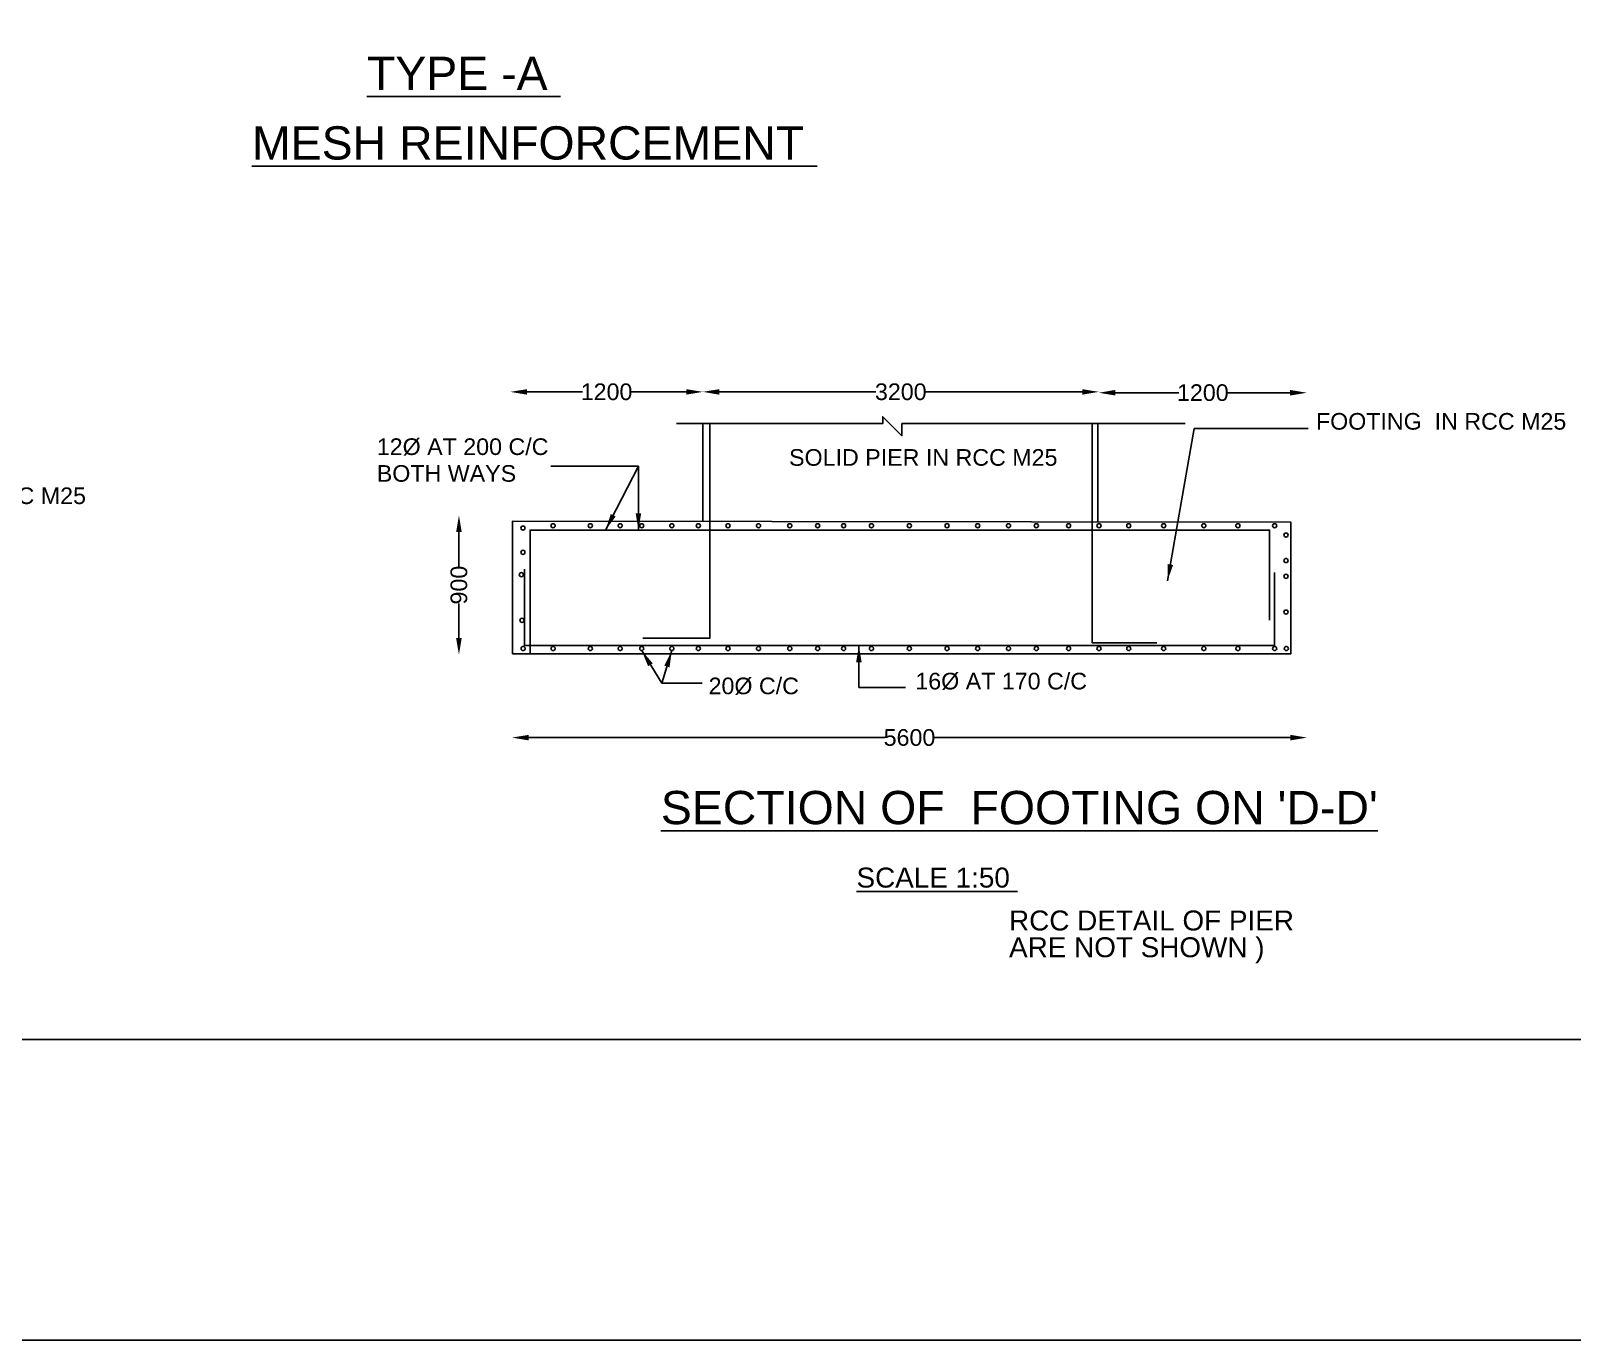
# Model space of a CAD drawing. Header units: millimetres. Extents: x 5124 to 2361568, y 2311 to 44333890.
# Drawn here: x 2354302 to 2356620, y 44327291 to 44329260 of the extents above; entities that cross this region are included whole.
import ezdxf

# ---------------------------------------------------------------- set-up
doc = ezdxf.new("R2010")
doc.units = ezdxf.units.MM
doc.header["$MEASUREMENT"] = 0
doc.layers.add('DRAWING', color=2, linetype='Continuous')
doc.layers.add('TEXT', color=7, linetype='Continuous')
doc.styles.get("Standard").update_dxf_attribs({"font": 'arial.ttf', "height": 25})
doc.dimstyles.get("Standard").update_dxf_attribs({"dimtxt": 25, "dimasz": 25, "dimexe": 0.18, "dimexo": 0.0625, "dimgap": 0.09, "dimtad": 0, "dimdec": 0, "dimzin": 0, "dimdsep": 46, "dimtxsty": 'Standard', "dimcen": 0.09, "dimse1": 1, "dimse2": 1, "dimadec": 0, "dimazin": 0, "dimtfac": 1, "dimtdec": 0, "dimtofl": 0, "dimtmove": 0, "dimatfit": 3, "dimfxl": 1, "dimtolj": 1, "dimtzin": 0, "dimarcsym": 0})

# ---------------------------------------------------------------- blocks, each defined once
blk = doc.blocks.new('*D120')
at = {"layer": 'Defpoints', "color": 0, "transparency": 16777216}
for p in [(2355023.3, 44328709.9), (2355312.6, 44328717.1), (2355312.6, 44328709.9)]:
    blk.add_point(p, dxfattribs=at)
at = {"layer": 'TEXT', "color": 0, "lineweight": -2, "transparency": 16777216}
for p, q in [((2355048.3, 44328717.1), (2355131.7, 44328717.1)), ((2355287.6, 44328717.1), (2355204.1, 44328717.1))]:
    blk.add_line(p, q, dxfattribs=at)
at = {"layer": 'TEXT', "color": 0, "transparency": 16777216}
for points in [[(2355048.3, 44328721.2), (2355048.3, 44328712.9), (2355023.3, 44328717.1)], [(2355287.6, 44328721.2), (2355287.6, 44328712.9), (2355312.6, 44328717.1)]]:
    blk.add_solid(points, dxfattribs=at)
at = {"layer": 'TEXT', "color": 0, "transparency": 16777216, "insert": (2355167.9, 44328717.1), "char_height": 25, "attachment_point": 5}
blk.add_mtext('\\A1;1200', dxfattribs=at)
blk = doc.blocks.new('*D121')
at = {"layer": 'Defpoints', "color": 0, "transparency": 16777216}
for p in [(2355312.6, 44328717.1), (2355908.1, 44328717.1), (2355908.1, 44328717.1)]:
    blk.add_point(p, dxfattribs=at)
at = {"layer": 'TEXT', "color": 0, "lineweight": -2, "transparency": 16777216}
for p, q in [((2355337.6, 44328717.1), (2355573, 44328717.1)), ((2355883.1, 44328717.1), (2355647.7, 44328717.1))]:
    blk.add_line(p, q, dxfattribs=at)
at = {"layer": 'TEXT', "color": 0, "transparency": 16777216}
for points in [[(2355337.6, 44328721.2), (2355337.6, 44328712.9), (2355312.6, 44328717.1)], [(2355883.1, 44328721.2), (2355883.1, 44328712.9), (2355908.1, 44328717.1)]]:
    blk.add_solid(points, dxfattribs=at)
at = {"layer": 'TEXT', "color": 0, "transparency": 16777216, "insert": (2355610.3, 44328717.1), "char_height": 25, "attachment_point": 5}
blk.add_mtext('\\A1;3200', dxfattribs=at)
blk = doc.blocks.new('*D122')
at = {"layer": 'Defpoints', "color": 0, "transparency": 16777216}
for p in [(2355908.1, 44328717.1), (2356220.8, 44328717.1), (2356220.8, 44328715.8)]:
    blk.add_point(p, dxfattribs=at)
at = {"layer": 'TEXT', "color": 0, "lineweight": -2, "transparency": 16777216}
for p, q in [((2355933.1, 44328715.8), (2356028.3, 44328715.8)), ((2356195.8, 44328715.8), (2356100.7, 44328715.8))]:
    blk.add_line(p, q, dxfattribs=at)
at = {"layer": 'TEXT', "color": 0, "transparency": 16777216}
for points in [[(2355933.1, 44328720), (2355933.1, 44328711.6), (2355908.1, 44328715.8)], [(2356195.8, 44328720), (2356195.8, 44328711.6), (2356220.8, 44328715.8)]]:
    blk.add_solid(points, dxfattribs=at)
at = {"layer": 'TEXT', "color": 0, "transparency": 16777216, "insert": (2356064.5, 44328715.8), "char_height": 25, "attachment_point": 5}
blk.add_mtext('\\A1;1200', dxfattribs=at)
blk = doc.blocks.new('*D123')
at = {"layer": 'Defpoints', "color": 0, "transparency": 16777216}
for p in [(2354940.8, 44328531.4), (2354940.8, 44328321.9), (2354945.9, 44328321.9)]:
    blk.add_point(p, dxfattribs=at)
at = {"layer": 'TEXT', "color": 0, "lineweight": -2, "transparency": 16777216}
for p, q in [((2354945.9, 44328506.4), (2354945.9, 44328454.3)), ((2354945.9, 44328346.9), (2354945.9, 44328399))]:
    blk.add_line(p, q, dxfattribs=at)
at = {"layer": 'TEXT', "color": 0, "transparency": 16777216}
for points in [[(2354941.7, 44328506.4), (2354950.1, 44328506.4), (2354945.9, 44328531.4)], [(2354941.7, 44328346.9), (2354950.1, 44328346.9), (2354945.9, 44328321.9)]]:
    blk.add_solid(points, dxfattribs=at)
at = {"layer": 'TEXT', "color": 0, "transparency": 16777216, "insert": (2354945.9, 44328426.6), "char_height": 25, "attachment_point": 5, "rotation": 90}
blk.add_mtext('\\A1;900', dxfattribs=at)
blk = doc.blocks.new('*D124')
at = {"layer": 'Defpoints', "color": 0, "transparency": 16777216}
for p in [(2355025.8, 44328213.2), (2356221.1, 44328213.2), (2356221.1, 44328197.3)]:
    blk.add_point(p, dxfattribs=at)
at = {"layer": 'TEXT', "color": 0, "lineweight": -2, "transparency": 16777216}
for p, q in [((2355050.8, 44328197.3), (2355586.1, 44328197.3)), ((2356196.1, 44328197.3), (2355660.8, 44328197.3))]:
    blk.add_line(p, q, dxfattribs=at)
at = {"layer": 'TEXT', "color": 0, "transparency": 16777216}
for points in [[(2355050.8, 44328201.4), (2355050.8, 44328193.1), (2355025.8, 44328197.3)], [(2356196.1, 44328201.4), (2356196.1, 44328193.1), (2356221.1, 44328197.3)]]:
    blk.add_solid(points, dxfattribs=at)
at = {"layer": 'TEXT', "color": 0, "transparency": 16777216, "insert": (2355623.4, 44328197.3), "char_height": 25, "attachment_point": 5}
blk.add_mtext('\\A1;5600', dxfattribs=at)

msp = doc.modelspace()

# ---------------------------------------------------------------- linework, layer by layer
at = {"layer": 'DRAWING', "color": 0}
for points in [[(2352358.8, 44333890.5), (2361567.6, 44333890.5), (2361567.6, 44327743.4), (2352358.8, 44327743.4)], [(2355026.6, 44328323.2), (2356196.6, 44328323.2), (2356196.6, 44328521.4), (2355026.6, 44328522.8)]]:
    msp.add_lwpolyline(points, close=True, dxfattribs=at)
for points in [[(2355222.4, 44328346.7), (2355323.1, 44328346.7), (2355323.1, 44328669.3)], [(2355273.1, 44328669.3), (2355583.1, 44328669.3), (2355583.1, 44328679.6), (2355611.9, 44328651.1), (2355611.9, 44328669.3), (2356037.7, 44328669.3)], [(2355312.4, 44328522.5), (2355312.4, 44328669.3)], [(2355898.3, 44328669.3), (2355898.3, 44328339.7), (2355995.1, 44328339.7)], [(2355906.5, 44328669.3), (2355906.5, 44328521.7)], [(2356164.9, 44328374.1), (2356164.9, 44328509.3), (2355052.9, 44328509.3), (2355052.9, 44328323.5)], [(2355044.6, 44328450.3), (2355044.6, 44328335.7), (2356172.5, 44328335.7), (2356172.5, 44328445.5)]]:
    msp.add_lwpolyline(points, dxfattribs=at)
for centre in [(2355042.1, 44328512.3), (2355087.5, 44328515.8), (2355143.4, 44328515.8), (2355188.3, 44328515.8), (2355220.8, 44328515.8), (2355266, 44328515.8), (2355305.9, 44328515.8), (2355350.5, 44328515.8), (2355396.4, 44328515.8), (2355443.4, 44328515.8), (2355485.3, 44328515.8), (2355524.3, 44328515.8), (2355566.2, 44328515.8), (2355623.2, 44328515.8), (2355679.9, 44328515.8), (2355726, 44328515.8), (2355772.3, 44328515.8), (2355814.1, 44328515.8), (2355862.6, 44328515.8), (2355908.3, 44328515.8), (2355953.1, 44328515.8), (2356005.6, 44328515.8), (2356066, 44328515.8), (2356117.2, 44328515.8), (2356172.5, 44328515.8), (2356189.6, 44328501.8), (2355042.1, 44328475.9), (2356189.6, 44328463.5), (2355039.8, 44328442.3), (2356189.6, 44328439.7), (2356189.6, 44328386), (2355040.8, 44328373.6), (2355042.4, 44328331.2), (2355087.5, 44328331.2), (2355143.4, 44328331.2), (2355188.3, 44328331.2), (2355220.8, 44328331.2), (2355266, 44328331.2), (2355305.9, 44328331.2), (2355350.5, 44328331.2), (2355396.4, 44328331.2), (2355443.4, 44328331.2), (2355485.3, 44328331.2), (2355524.3, 44328331.2), (2355566.2, 44328331.2), (2355623.2, 44328331.2), (2355679.9, 44328331.2), (2355726, 44328331.2), (2355772.3, 44328331.2), (2355814.1, 44328331.2), (2355862.6, 44328331.2), (2355908.3, 44328331.2), (2355953.1, 44328331.2), (2356005.6, 44328331.2), (2356066, 44328331.2), (2356117.2, 44328331.2), (2356172.5, 44328331.2), (2356190, 44328331.2)]:
    msp.add_circle(centre, 3.1, dxfattribs=at)
at = {"layer": 'TEXT', "color": 0}
msp.add_lwpolyline([(2352358.8, 44333890.5), (2361567.6, 44333890.5), (2361567.6, 44327291.3), (2352358.8, 44327291.3)], close=True, dxfattribs=at)

# ---------------------------------------------------------------- texts
for s, height, p in [('%%UTYPE -A ', 50, (2354807.6, 44329171)), ('%%UMESH REINFORCEMENT ', 50, (2354634.7, 44329066.4)), ('FOOTING  IN RCC M25', 25, (2356234.6, 44328660.3)), ('12Ø AT 200 C/C ', 25, (2354822.4, 44328622.2)), ('SOLID PIER IN RCC M25 ', 25, (2355442.3, 44328606)), ('BOTH WAYS ', 25, (2354822.4, 44328582)), ('FOOTING IN RCC M25', 25, (2354018.4, 44328548.4)), ('16Ø AT 170 C/C ', 25, (2355632.2, 44328269.7)), ('20Ø C/C', 25, (2355321.3, 44328262.5)), ("%%USECTION OF  FOOTING ON 'D-D'", 50, (2355249.5, 44328067.1)), ('%%USCALE 1:50 ', 30, (2355543.7, 44327971.8)), ('RCC DETAIL OF PIER ', 30, (2355773.1, 44327907.3)), ('ARE NOT SHOWN )', 30, (2355773.1, 44327867.1))]:
    msp.add_text(s, height=height, dxfattribs=at).set_placement(p)

# ---------------------------------------------------------------- dimensions: what is measured, and where the dimension line sits
for base, p1, p2, text, picture, middle in [((2355312.6, 44328717.1), (2355023.3, 44328709.9), (2355312.6, 44328709.9), '1200', '*D120', (2355167.9, 44328717.1)), ((2355908.1, 44328717.1), (2355312.6, 44328717.1), (2355908.1, 44328717.1), '3200', '*D121', (2355610.3, 44328717.1)), ((2356220.8, 44328715.8), (2355908.1, 44328717.1), (2356220.8, 44328717.1), '1200', '*D122', (2356064.5, 44328715.8)), ((2356221.1, 44328197.3), (2355025.8, 44328213.2), (2356221.1, 44328213.2), '5600', '*D124', (2355623.4, 44328197.3))]:
    dim = msp.add_linear_dim(base=base, p1=p1, p2=p2, text=text, dimstyle='Standard', dxfattribs=at)
    dim.commit()
    dim.dimension.update_dxf_attribs({"geometry": picture, "text_midpoint": middle})
dim = msp.add_linear_dim(base=(2354945.9, 44328321.9), p1=(2354940.8, 44328531.4), p2=(2354940.8, 44328321.9), angle=90, text='900', dimstyle='Standard', dxfattribs=at)
dim.commit()
dim.dimension.update_dxf_attribs({"geometry": '*D123', "text_midpoint": (2354945.9, 44328426.6)})

# ---------------------------------------------------------------- leaders
for points in [[(2356011.3, 44328432.9), (2356051.7, 44328662.1), (2356222.7, 44328662.1)], [(2355215.8, 44328509.3), (2355215.8, 44328605.3), (2355083.9, 44328605.3)], [(2355166.4, 44328509.3), (2355215.8, 44328605.3)], [(2355220.8, 44328328.1), (2355250.8, 44328278.9), (2355311.4, 44328278.9)], [(2355266, 44328328.1), (2355250.8, 44328278.9)], [(2355547.3, 44328335.7), (2355547.3, 44328272.7), (2355617.6, 44328272.7)]]:
    msp.add_leader(points, dimstyle='Standard', override={"dimgap": 0.09, "dimtad": 0}, dxfattribs=at)

doc.saveas('drawing.dxf')
